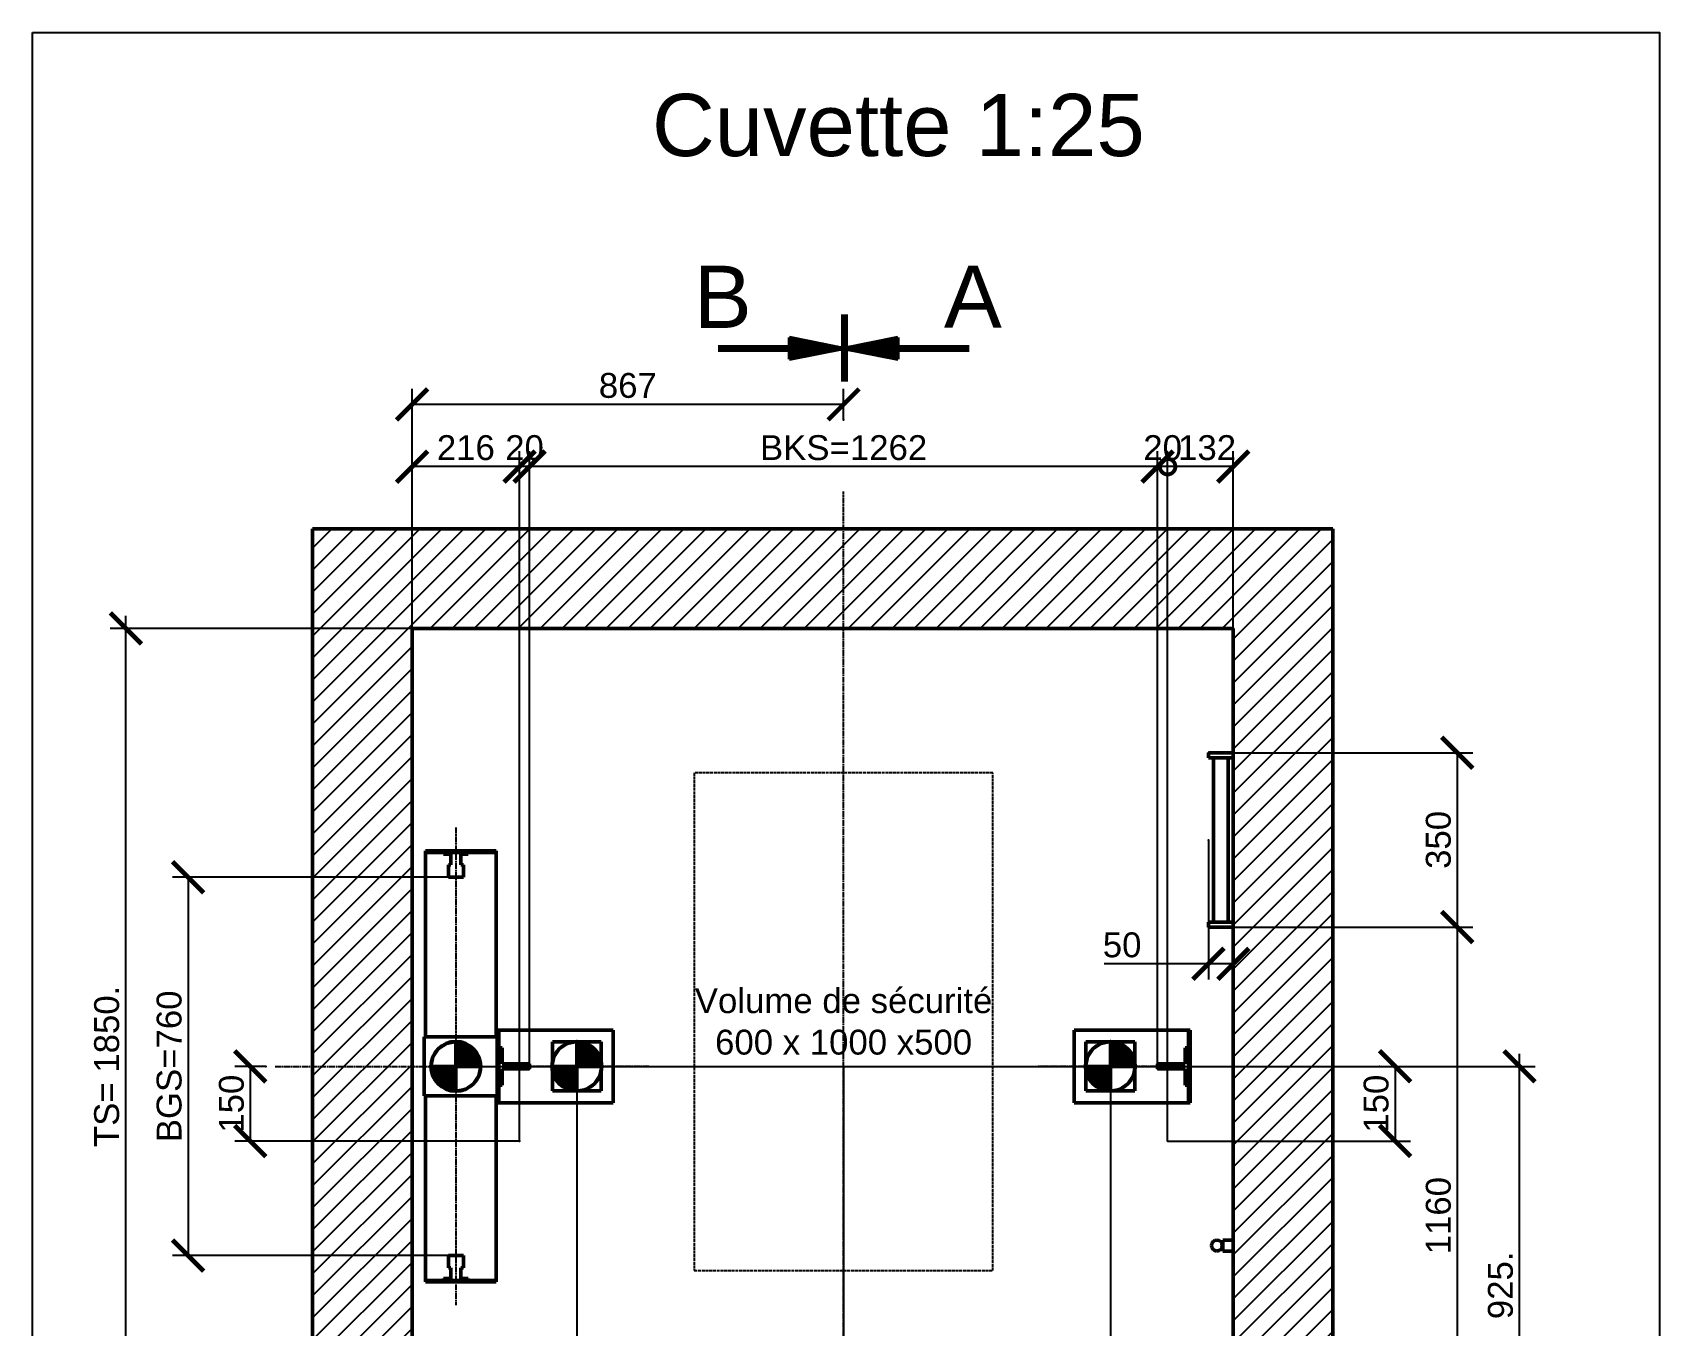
# Model space of a CAD drawing. Header units: millimetres. Extents: x -113 to 79205, y -11371 to 28902.
# Drawn here: x 38577 to 41846, y 1336 to 3934 of the extents above; entities that cross this region are included whole.
import ezdxf

# ---------------------------------------------------------------- set-up
doc = ezdxf.new("R2010")
doc.units = ezdxf.units.MM
doc.linetypes.add('AM_ISO02W050', pattern=[7.5, 6, -1.5])
doc.linetypes.add('AM_ISO08W050', pattern=[18, 12, -1.5, 3, -1.5])
for name, color, linetype, lineweight in [('AM_5', 3, 'Continuous', 25), ('LDBuffer-AM_0', 7, 'Continuous', 50), ('LDBuffer-AM_6', 2, 'Continuous', 35), ('LDBuffer-AM_7', 4, 'AM_ISO08W050', 25), ('LDCar-AM_0', 7, 'Continuous', 50), ('LDCar-AM_6', 2, 'Continuous', 35), ('LDCar-AM_7', 4, 'AM_ISO08W050', 25), ('LDElectricalComponents-AM_0', 7, 'Continuous', 50), ('LDElectricalComponents-AM_6', 2, 'Continuous', 35), ('LDGuides-AM_0', 7, 'Continuous', 50), ('LDGuides-AM_6', 2, 'Continuous', 35), ('LDRefugeSpace-AM_3', 6, 'AM_ISO02W050', 25), ('LDRefugeSpace-AM_6', 2, 'Continuous', 35), ('LDShaft-AM_0', 7, 'Continuous', 50), ('LDShaft-AM_5', 3, 'Continuous', 25), ('LDShaft-AM_6', 2, 'Continuous', 35), ('LDShaft-AM_7', 4, 'AM_ISO08W050', 25), ('LDShaft-AM_8', 1, 'Continuous', 25)]:
    doc.layers.add(name, color=color, linetype=linetype, lineweight=lineweight)
doc.layers.add('AM_VIEWS', color=1, linetype='Continuous', lineweight=25, plot=False)
doc.styles.add('LD', font='ARIALUNI.TTF')
doc.styles.get("Standard").update_dxf_attribs({"font": 'ARIALUNI.TTF'})
doc.dimstyles.new('LIFT', dxfattribs={"dimtxt": 2.5, "dimasz": 2.5, "dimexe": 1.25, "dimexo": 0, "dimgap": 0.5, "dimtad": 1, "dimdec": 0, "dimzin": 1, "dimdsep": 46, "dimtxsty": 'LD', "dimblk": 'ARCHTICK', "dimcen": 0, "dimdle": 1, "dimclrd": 3, "dimclre": 3, "dimclrt": 4, "dimadec": 0, "dimazin": 0, "dimtp": 0.1, "dimtm": 0.1, "dimtfac": 0.71, "dimtdec": 0, "dimtix": 1, "dimtmove": 0, "dimatfit": 3, "dimfxl": 1, "dimtolj": 1, "dimarcsym": 0})

# ---------------------------------------------------------------- blocks, each defined once
blk = doc.blocks.new('LD_20150423125455_0000008C')
at = {"layer": 'LDShaft-AM_8'}
for p, q in [((-200, 1567.8), (192.2, 1960)), ((-200, 1612), (148, 1960)), ((-200, 1656.2), (103.8, 1960)), ((-200, 1700.3), (59.7, 1960)), ((-200, 1744.5), (15.5, 1960)), ((-200, 1788.7), (-28.7, 1960)), ((-200, 1832.9), (-72.9, 1960)), ((-200, 1877.1), (-117.1, 1960)), ((-200, 1921.3), (-161.3, 1960)), ((36.4, 1760), (236.4, 1960)), ((80.6, 1760), (280.6, 1960)), ((124.8, 1760), (324.8, 1960)), ((169, 1760), (369, 1960)), ((213.2, 1760), (413.2, 1960)), ((257.4, 1760), (457.4, 1960)), ((301.6, 1760), (501.6, 1960)), ((345.8, 1760), (545.8, 1960)), ((390, 1760), (590, 1960)), ((434.2, 1760), (634.2, 1960)), ((478.4, 1760), (678.4, 1960)), ((522.6, 1760), (722.6, 1960)), ((566.8, 1760), (766.8, 1960)), ((611, 1760), (811, 1960)), ((655.1, 1760), (855.1, 1960)), ((699.3, 1760), (899.3, 1960)), ((743.5, 1760), (943.5, 1960)), ((787.7, 1760), (987.7, 1960)), ((831.9, 1760), (1031.9, 1960)), ((876.1, 1760), (1076.1, 1960)), ((920.3, 1760), (1120.3, 1960)), ((964.5, 1760), (1164.5, 1960)), ((1008.7, 1760), (1208.7, 1960)), ((1052.9, 1760), (1252.9, 1960)), ((1097.1, 1760), (1297.1, 1960)), ((1141.3, 1760), (1341.3, 1960)), ((1185.5, 1760), (1385.5, 1960)), ((1229.7, 1760), (1429.7, 1960)), ((1273.9, 1760), (1473.9, 1960)), ((1318.1, 1760), (1518.1, 1960)), ((1362.3, 1760), (1562.3, 1960)), ((1406.4, 1760), (1606.4, 1960)), ((1450.6, 1760), (1650.6, 1960)), ((1494.8, 1760), (1694.8, 1960)), ((1539, 1760), (1739, 1960)), ((1583.2, 1760), (1783.2, 1960)), ((1627.4, 1760), (1827.4, 1960)), ((1650, 1738.4), (1850, 1938.4)), ((1650, 1694.2), (1850, 1894.2)), ((1650, 1650), (1850, 1850)), ((1650, 1650), (1850, 1850)), ((1650, 1605.8), (1850, 1805.8)), ((-200, 1567.8), (0, 1767.8)), ((1650, 1561.6), (1850, 1761.6)), ((-200, 1523.6), (0, 1723.6)), ((1650, 1517.4), (1850, 1717.4)), ((-200, 1479.4), (0, 1679.4)), ((1650, 1473.2), (1850, 1673.2)), ((-200, 1435.2), (0, 1635.2)), ((1650, 1429), (1850, 1629)), ((-200, 1391), (0, 1591)), ((1650, 1384.8), (1850, 1584.8)), ((-200, 1346.8), (0, 1546.8)), ((1650, 1340.6), (1850, 1540.6)), ((-200, 1302.6), (0, 1502.6)), ((1650, 1296.4), (1850, 1496.4)), ((-200, 1258.4), (0, 1458.4)), ((1650, 1252.3), (1850, 1452.3)), ((-200, 1214.2), (0, 1414.2)), ((1650, 1208.1), (1850, 1408.1)), ((-200, 1170), (0, 1370)), ((1650, 1163.9), (1850, 1363.9)), ((-200, 1125.8), (0, 1325.8)), ((1650, 1119.7), (1850, 1319.7)), ((-200, 1081.6), (0, 1281.6)), ((1650, 1075.5), (1850, 1275.5)), ((-200, 1037.4), (0, 1237.4)), ((1650, 1031.3), (1850, 1231.3)), ((-200, 993.2), (0, 1193.2)), ((1650, 987.1), (1850, 1187.1)), ((-200, 949), (0, 1149)), ((1650, 942.9), (1850, 1142.9)), ((-200, 904.9), (0, 1104.9)), ((1650, 898.7), (1850, 1098.7)), ((-200, 860.7), (0, 1060.7)), ((1650, 854.5), (1850, 1054.5)), ((-200, 816.5), (0, 1016.5)), ((1650, 810.3), (1850, 1010.3)), ((-200, 772.3), (0, 972.3)), ((1650, 766.1), (1850, 966.1)), ((-200, 728.1), (0, 928.1)), ((1650, 721.9), (1850, 921.9)), ((-200, 683.9), (0, 883.9)), ((1650, 677.7), (1850, 877.7)), ((-200, 639.7), (0, 839.7)), ((1650, 633.5), (1850, 833.5)), ((-200, 595.5), (0, 795.5)), ((1650, 589.3), (1850, 789.3)), ((-200, 551.3), (0, 751.3)), ((1650, 545.1), (1850, 745.1)), ((-200, 507.1), (0, 707.1)), ((1650, 501), (1850, 701)), ((-200, 462.9), (0, 662.9)), ((1650, 456.8), (1850, 656.8)), ((-200, 418.7), (0, 618.7)), ((1650, 412.6), (1850, 612.6)), ((-200, 374.5), (0, 574.5)), ((1650, 368.4), (1850, 568.4)), ((-200, 330.3), (0, 530.3)), ((1650, 324.2), (1850, 524.2)), ((-200, 286.1), (0, 486.1)), ((1650, 280), (1850, 480)), ((-200, 241.9), (0, 441.9)), ((1650, 235.8), (1850, 435.8)), ((-200, 197.7), (0, 397.7)), ((1650, 191.6), (1850, 391.6)), ((-200, 153.6), (0, 353.6)), ((1650, 147.4), (1850, 347.4)), ((-200, 109.4), (0, 309.4)), ((1650, 103.2), (1850, 303.2)), ((-200, 65.2), (0, 265.2)), ((1650, 59), (1850, 259)), ((-200, 21), (0, 221)), ((1650, 14.8), (1850, 214.8)), ((-200, -23.2), (0, 176.8)), ((1479.4, -200), (1850, 170.6)), ((-200, -67.4), (0, 132.6)), ((1523.6, -200), (1850, 126.4)), ((-200, -111.6), (0, 88.4)), ((1567.8, -200), (1850, 82.2)), ((-200, -155.8), (0, 44.2)), ((1612, -200), (1850, 38)), ((-200, -200), (0, 0)), ((-155.8, -200), (44.2, 0)), ((21, -200), (221, 0)), ((65.2, -200), (265.2, 0)), ((109.4, -200), (309.4, 0)), ((241.9, -200), (441.9, 0)), ((330.3, -200), (530.3, 0)), ((374.5, -200), (574.5, 0)), ((462.9, -200), (662.9, 0)), ((595.5, -200), (795.5, 0)), ((683.9, -200), (883.9, 0)), ((728.1, -200), (928.1, 0)), ((772.3, -200), (972.3, 0)), ((816.5, -200), (1016.5, 0)), ((860.7, -200), (1060.7, 0)), ((904.9, -200), (1104.9, 0)), ((993.2, -200), (1193.2, 0)), ((1037.4, -200), (1237.4, 0)), ((1125.8, -200), (1325.8, 0)), ((1346.8, -200), (1546.8, 0)), ((1391, -200), (1591, 0)), ((-200, -200), (0, 0)), ((-111.6, -200), (88.4, 0)), ((-67.4, -200), (132.6, 0)), ((-23.2, -200), (176.8, 0)), ((153.6, -200), (353.6, 0)), ((197.7, -200), (397.7, 0)), ((286.1, -200), (486.1, 0)), ((418.7, -200), (618.7, 0)), ((507.1, -200), (707.1, 0)), ((551.3, -200), (751.3, 0)), ((639.7, -200), (839.7, 0)), ((949, -200), (1149, 0)), ((1081.6, -200), (1281.6, 0)), ((1170, -200), (1370, 0)), ((1214.2, -200), (1414.2, 0)), ((1258.4, -200), (1458.4, 0)), ((1302.6, -200), (1502.6, 0)), ((1435.2, -200), (1635.2, 0)), ((1656.2, -200), (1850, -6.2)), ((1700.3, -200), (1850, -50.3)), ((1744.5, -200), (1850, -94.5)), ((1788.7, -200), (1850, -138.7)), ((1832.9, -200), (1850, -182.9))]:
    blk.add_line(p, q, dxfattribs=at)
blk = doc.blocks.new('DWGSECTION_AABB')
for p, q in [((-0.07, -2.65), (-0.07, 2.74)), ((-0.02, -2.65), (-0.02, 2.74)), ((0.03, -2.65), (0.03, 2.74)), ((0.07, -2.65), (0.07, 2.74)), ((0.12, -2.65), (0.12, 2.74)), ((0.16, -2.65), (0.16, 2.74)), ((0.21, -2.65), (0.21, 2.74)), ((-10.08, 0.14), (-0.7, 0.14)), ((-10.08, 0.09), (-0.47, 0.09)), ((-10.08, 0.05), (-0.23, 0.05)), ((-10.08, 0), (0, 0)), ((-4.36, 0.87), (0, 0)), ((-4.36, 0.87), (-4.36, 0)), ((-4.36, 0.84), (-4.21, 0.84)), ((-4.36, 0.79), (-3.98, 0.79)), ((-4.36, 0.74), (-3.74, 0.74)), ((-4.36, 0.7), (-3.51, 0.7)), ((-4.36, 0.65), (-3.27, 0.65)), ((-4.36, 0.6), (-3.04, 0.6)), ((-4.36, 0.56), (-2.81, 0.56)), ((-4.36, 0.51), (-2.57, 0.51)), ((-4.36, 0.46), (-2.34, 0.46)), ((-4.36, 0.42), (-2.1, 0.42)), ((-4.36, 0.37), (-1.87, 0.37)), ((-4.36, 0.33), (-1.64, 0.33)), ((-4.36, 0.28), (-1.4, 0.28)), ((-4.36, 0.23), (-1.17, 0.23)), ((-4.36, 0.19), (-0.94, 0.19)), ((-4.36, 0), (-4.36, -0.87)), ((-4.36, -0.87), (0, 0)), ((4.36, 0.87), (0, 0)), ((4.36, -0.87), (0, 0)), ((10.08, 0), (0, 0)), ((10.08, 0.05), (0.23, 0.05)), ((10.08, 0.09), (0.47, 0.09)), ((10.08, 0.14), (0.7, 0.14)), ((4.36, 0.19), (0.94, 0.19)), ((4.36, 0.23), (1.17, 0.23)), ((4.36, 0.28), (1.4, 0.28)), ((4.36, 0.33), (1.64, 0.33)), ((4.36, 0.37), (1.87, 0.37)), ((4.36, 0.42), (2.1, 0.42)), ((4.36, 0.46), (2.34, 0.46)), ((4.36, 0.51), (2.57, 0.51)), ((4.36, 0.56), (2.81, 0.56)), ((4.36, 0.6), (3.04, 0.6)), ((4.36, 0.65), (3.27, 0.65)), ((4.36, 0.7), (3.51, 0.7)), ((4.36, 0.74), (3.74, 0.74)), ((4.36, 0.87), (4.36, 0)), ((4.36, 0), (4.36, -0.87)), ((-10.08, -0.05), (-0.23, -0.05)), ((-10.08, -0.09), (-0.47, -0.09)), ((-10.08, -0.14), (-0.7, -0.14)), ((-4.36, -0.19), (-0.94, -0.19)), ((-4.36, -0.23), (-1.17, -0.23)), ((-4.36, -0.28), (-1.4, -0.28)), ((-4.36, -0.33), (-1.64, -0.33)), ((-4.36, -0.37), (-1.87, -0.37)), ((-4.36, -0.42), (-2.1, -0.42)), ((-4.36, -0.46), (-2.34, -0.46)), ((-4.36, -0.51), (-2.57, -0.51)), ((-4.36, -0.56), (-2.81, -0.56)), ((-4.36, -0.6), (-3.04, -0.6)), ((-4.36, -0.65), (-3.27, -0.65)), ((-4.36, -0.7), (-3.51, -0.7)), ((-4.36, -0.74), (-3.74, -0.74)), ((-4.36, -0.79), (-3.98, -0.79)), ((-4.36, -0.84), (-4.21, -0.84)), ((10.08, -0.05), (0.23, -0.05)), ((10.08, -0.09), (0.47, -0.09)), ((10.08, -0.14), (0.7, -0.14)), ((4.36, -0.19), (0.94, -0.19)), ((4.36, -0.23), (1.17, -0.23)), ((4.36, -0.28), (1.4, -0.28)), ((4.36, -0.33), (1.64, -0.33)), ((4.36, -0.37), (1.87, -0.37)), ((4.36, -0.42), (2.1, -0.42)), ((4.36, -0.46), (2.34, -0.46)), ((4.36, -0.51), (2.57, -0.51)), ((4.36, -0.56), (2.81, -0.56)), ((4.36, -0.6), (3.04, -0.6)), ((4.36, -0.65), (3.27, -0.65)), ((4.36, -0.7), (3.51, -0.7)), ((4.36, -0.74), (3.74, -0.74)), ((4.36, -0.79), (3.98, -0.79)), ((4.36, -0.84), (4.21, -0.84))]:
    blk.add_line(p, q)
for s, p in [('B', (-12.04, 1.65)), ('A', (8.06, 1.66))]:
    blk.add_text(s, height=5).set_placement(p)
blk = doc.blocks.new('LD_20150423125455_0000008D')
at = {"layer": 'LDShaft-AM_0'}
for p, q in [((0, 1960), (-200, 1960)), ((-200, 1960), (-200, -200)), ((1650, 1960), (0, 1960)), ((1757.5, 1960), (1650, 1960)), ((1782.5, 1960), (1757.5, 1960)), ((1850, 1960), (1782.5, 1960)), ((1850, 1800), (1850, 1960)), ((1850, -200), (1850, 1800)), ((0, 1760), (0, 0)), ((0, 1760), (1650, 1760)), ((0, 0), (0, 1760)), ((1650, 1510), (1650, 1760)), ((1650, 1760), (1650, 0)), ((1650, 1170), (1650, 1500)), ((1650, 531), (1650, 1160)), ((1650, 186.5), (1650, 509)), ((1650, 0), (1650, 113.5)), ((0, 0), (1650, 0)), ((1650, 0), (0, 0)), ((-200, -200), (0, -200)), ((0, -200), (1650, -200)), ((1650, -200), (1757.5, -200)), ((1757.5, -200), (1850, -200))]:
    blk.add_line(p, q, dxfattribs=at)
blk = doc.blocks.new('LD_20150423125455_0000008E')
at = {"layer": 'LDBuffer-AM_0'}
for p, q in [((0, 175), (0, 165)), ((50, 175), (0, 175)), ((0, 165), (50, 165)), ((40, 165), (10, 165)), ((10, 165), (10, -165)), ((40, -165), (40, 165)), ((50, 165), (50, 175)), ((0, -165), (0, -175)), ((50, -165), (0, -165)), ((0, -175), (50, -175)), ((10, -165), (40, -165)), ((50, -175), (50, -165))]:
    blk.add_line(p, q, dxfattribs=at)
blk = doc.blocks.new('_ArchTick')
at = {"color": 0, "linetype": 'ByBlock', "const_width": 0.15}
blk.add_lwpolyline([(-0.5, -0.5), (0.5, 0.5)], dxfattribs=at)
blk = doc.blocks.new('*D227')
at = {"layer": 'LDShaft-AM_5', "color": 3, "transparency": 16777216}
for p, q in [((40939.7, 2136.8), (41470.9, 2136.8)), ((41439.7, 2136.8), (41439.7, 976.8)), ((40939.7, 976.8), (41470.9, 976.8))]:
    blk.add_line(p, q, dxfattribs=at)
for p in [(40939.9, 2136.8), (40939.9, 976.8)]:
    blk.add_point(p, dxfattribs=at)
at = {"layer": 'LDShaft-AM_5', "color": 3, "transparency": 16777216, "xscale": 62.5, "yscale": 62.5, "zscale": 62.5}
for p, rotation in [((41439.7, 2136.8), 90), ((41439.7, 976.8), 270)]:
    blk.add_blockref('_ArchTick', p, dxfattribs=dict(at, rotation=rotation))
at = {"layer": 'LDShaft-AM_5', "color": 4, "transparency": 16777216, "insert": (41427.2, 1556.8), "char_height": 50, "attachment_point": 8, "rotation": 90, "style": 'LD'}
blk.add_mtext('1160', dxfattribs=at)
blk = doc.blocks.new('*D228')
at = {"layer": 'LDShaft-AM_5', "color": 3, "transparency": 16777216}
for p, q in [((40939.7, 2486.8), (41470.9, 2486.8)), ((41439.7, 2486.8), (41439.7, 2136.8)), ((40939.7, 2136.8), (41470.9, 2136.8))]:
    blk.add_line(p, q, dxfattribs=at)
for p in [(40939.9, 2486.8), (40939.9, 2136.8)]:
    blk.add_point(p, dxfattribs=at)
at = {"layer": 'LDShaft-AM_5', "color": 3, "transparency": 16777216, "xscale": 62.5, "yscale": 62.5, "zscale": 62.5}
for p, rotation in [((41439.7, 2486.8), 90), ((41439.7, 2136.8), 270)]:
    blk.add_blockref('_ArchTick', p, dxfattribs=dict(at, rotation=rotation))
at = {"layer": 'LDShaft-AM_5', "color": 4, "transparency": 16777216, "insert": (41427.2, 2311.8), "char_height": 50, "attachment_point": 8, "rotation": 90, "style": 'LD'}
blk.add_mtext('350', dxfattribs=at)
blk = doc.blocks.new('*D229')
at = {"layer": 'LDShaft-AM_5', "color": 3, "transparency": 16777216}
for p, q in [((40939.7, 2311.8), (40939.7, 2031.6)), ((40989.7, 2311.8), (40989.7, 2031.6)), ((40939.7, 2062.8), (40730.5, 2062.8)), ((40989.7, 2062.8), (40939.7, 2062.8))]:
    blk.add_line(p, q, dxfattribs=at)
for p in [(40939.7, 2311.5), (40989.7, 2311.5)]:
    blk.add_point(p, dxfattribs=at)
at = {"layer": 'LDShaft-AM_5', "color": 3, "transparency": 16777216, "xscale": 62.5, "yscale": 62.5, "zscale": 62.5}
blk.add_blockref('_ArchTick', (40939.7, 2062.8), dxfattribs=at)
at = {"layer": 'LDShaft-AM_5', "color": 3, "transparency": 16777216, "xscale": 62.5, "yscale": 62.5, "zscale": 62.5, "rotation": 180}
blk.add_blockref('_ArchTick', (40989.7, 2062.8), dxfattribs=at)
at = {"layer": 'LDShaft-AM_5', "color": 4, "transparency": 16777216, "insert": (40766.3, 2075.3), "char_height": 50, "attachment_point": 8, "style": 'LD'}
blk.add_mtext('50', dxfattribs=at)
blk = doc.blocks.new('LD_20150423125455_0000008F')
at = {"layer": 'LDShaft-AM_7'}
for p, q in [((0, -1155), (0, 1155)), ((-1142, 0), (1058, 0))]:
    blk.add_line(p, q, dxfattribs=at)
blk = doc.blocks.new('*D231')
at = {"layer": 'Defpoints', "color": 0, "transparency": 16777216}
for p in [(40206.7, 1856.8), (41564.7, 1856.8), (40206.7, 976.8)]:
    blk.add_point(p, dxfattribs=at)
at = {"layer": 'LDShaft-AM_5', "color": 3, "lineweight": -2, "transparency": 16777216}
for p, q in [((41564.7, 951.8), (41564.7, 1881.8)), ((40206.7, 1856.8), (41595.9, 1856.8)), ((40206.7, 976.8), (41595.9, 976.8))]:
    blk.add_line(p, q, dxfattribs=at)
at = {"layer": 'LDShaft-AM_5', "color": 3, "lineweight": -2, "transparency": 16777216, "xscale": 62.5, "yscale": 62.5, "zscale": 62.5}
for p, rotation in [((41564.7, 1856.8), 90), ((41564.7, 976.8), 270)]:
    blk.add_blockref('_ArchTick', p, dxfattribs=dict(at, rotation=rotation))
at = {"layer": 'LDShaft-AM_5', "color": 4, "transparency": 16777216, "insert": (41526.6, 1416.8), "char_height": 50, "attachment_point": 5, "rotation": 90, "style": 'LD'}
blk.add_mtext('\\A1;925.', dxfattribs=at)
blk = doc.blocks.new('LD_20150423125455_00000090')
at = {"layer": 'LDElectricalComponents-AM_0'}
for p, q in [((-43.2, 4.2), (-44, 0)), ((-44, 0), (-43.2, -4.2)), ((-40.8, 7.8), (-43.2, 4.2)), ((-37.2, 10.2), (-40.8, 7.8)), ((-33, 11), (-37.2, 10.2)), ((-28.8, 10.2), (-33, 11)), ((-25.2, 7.8), (-28.8, 10.2)), ((-22.8, 4.2), (-25.2, 7.8)), ((-22, 0), (-22.8, 4.2)), ((-22.8, -4.2), (-22, 0)), ((0, 11), (-21, 11)), ((-21, 11), (-21, -11)), ((0, -11), (0, 11)), ((-43.2, -4.2), (-40.8, -7.8)), ((-40.8, -7.8), (-37.2, -10.2)), ((-37.2, -10.2), (-33, -11)), ((-33, -11), (-28.8, -10.2)), ((-28.8, -10.2), (-25.2, -7.8)), ((-25.2, -7.8), (-22.8, -4.2)), ((-21, -11), (0, -11))]:
    blk.add_line(p, q, dxfattribs=at)
blk = doc.blocks.new('LD_20150423125455_00000091')
at = {"layer": 'LDGuides-AM_0'}
for p, q in [((-24, 37.5), (-31, 37.5)), ((-31, 37.5), (-31, -37.5)), ((-24, 5), (-24, 37.5)), ((31, 5), (-24, 5)), ((31, -5), (31, 5)), ((-24, -5), (31, -5)), ((-24, -37.5), (-24, -5)), ((-31, -37.5), (-24, -37.5))]:
    blk.add_line(p, q, dxfattribs=at)
blk = doc.blocks.new('LD_20150423125455_00000092')
at = {"layer": 'LDGuides-AM_0'}
for p, q in [((31, 37.5), (24, 37.5)), ((24, 37.5), (24, 5)), ((31, -37.5), (31, 37.5)), ((24, 5), (-31, 5)), ((-31, 5), (-31, -5)), ((-31, -5), (24, -5)), ((24, -5), (24, -37.5)), ((24, -37.5), (31, -37.5))]:
    blk.add_line(p, q, dxfattribs=at)
blk = doc.blocks.new('LD_20150423125455_00000093')
at = {"layer": 'LDBuffer-AM_0'}
for p, q in [((-5, 49), (-49, 49)), ((-49, 49), (-49, 5)), ((-35.4, 35.4), (-46.2, 19.1)), ((-19.1, 46.2), (-35.4, 35.4)), ((0, 50), (-19.1, 46.2)), ((19.1, 46.2), (0, 50)), ((49, 49), (5, 49)), ((35.4, 35.4), (19.1, 46.2)), ((46.2, 19.1), (35.4, 35.4)), ((49, 5), (49, 49)), ((-46.2, 19.1), (-50, 0)), ((-50, 0), (-46.2, -19.1)), ((50, 0), (46.2, 19.1)), ((46.2, -19.1), (50, 0)), ((-49, -5), (-49, -49)), ((-46.2, -19.1), (-35.4, -35.4)), ((35.4, -35.4), (46.2, -19.1)), ((49, -49), (49, -5)), ((-49, -49), (-5, -49)), ((-35.4, -35.4), (-19.1, -46.2)), ((-19.1, -46.2), (0, -50)), ((0, -50), (19.1, -46.2)), ((5, -49), (49, -49)), ((19.1, -46.2), (35.4, -35.4))]:
    blk.add_line(p, q, dxfattribs=at)
at = {"layer": 'LDBuffer-AM_7'}
blk.add_line((145, 0), (-145, 0), dxfattribs=at)
blk = doc.blocks.new('LD_FORCE_TOP')
for p, q in [((0, 50), (0, -50)), ((0, 44.2), (5.5, 49.7)), ((0, 35.4), (12.9, 48.3)), ((0, 26.5), (19.5, 46)), ((0, 17.7), (25.4, 43.1)), ((0, 8.8), (30.7, 39.5)), ((0, 0), (35.4, 35.4)), ((-50, 0), (50, 0)), ((-49.7, -5.5), (-44.2, 0)), ((-48.3, -12.9), (-35.4, 0)), ((-46, -19.5), (-26.5, 0)), ((-43.1, -25.4), (-17.7, 0)), ((-39.5, -30.7), (-8.8, 0)), ((8.8, 0), (39.5, 30.7)), ((17.7, 0), (43.1, 25.4)), ((26.5, 0), (46, 19.5)), ((35.4, 0), (48.3, 12.9)), ((44.2, 0), (49.7, 5.5)), ((-35.4, -35.4), (0, 0)), ((-30.7, -39.5), (0, -8.8)), ((-25.4, -43.1), (0, -17.7)), ((-19.5, -46), (0, -26.5)), ((-12.9, -48.3), (0, -35.4)), ((-5.5, -49.7), (0, -44.2))]:
    blk.add_line(p, q)
blk.add_circle((0, 0), 50)
blk.add_solid([(0, 0), (0, 0), (0, 0)])
blk = doc.blocks.new('LD_20150423125455_00000094')
at = {"layer": 'LDCar-AM_0'}
blk.add_blockref('LD_FORCE_TOP', (0, 0), dxfattribs=at)
blk = doc.blocks.new('*D238')
at = {"layer": 'LDShaft-AM_5', "color": 3, "transparency": 16777216}
for p, q in [((39670.7, 1856.8), (39670.7, 495.5)), ((40206.7, 1856.8), (40206.7, 495.5)), ((40206.7, 526.8), (39670.7, 526.8))]:
    blk.add_line(p, q, dxfattribs=at)
for p in [(39670.7, 1856.5), (40206.7, 1856.5)]:
    blk.add_point(p, dxfattribs=at)
at = {"layer": 'LDShaft-AM_5', "color": 3, "transparency": 16777216, "xscale": 62.5, "yscale": 62.5, "zscale": 62.5, "rotation": 180}
blk.add_blockref('_ArchTick', (39670.7, 526.8), dxfattribs=at)
at = {"layer": 'LDShaft-AM_5', "color": 3, "transparency": 16777216, "xscale": 62.5, "yscale": 62.5, "zscale": 62.5}
blk.add_blockref('_ArchTick', (40206.7, 526.8), dxfattribs=at)
at = {"layer": 'LDShaft-AM_5', "color": 4, "transparency": 16777216, "insert": (39938.7, 539.3), "char_height": 50, "attachment_point": 8, "style": 'LD'}
blk.add_mtext('536', dxfattribs=at)
blk = doc.blocks.new('LD_20150423125455_00000095')
at = {"layer": 'LDBuffer-AM_0'}
for p, q in [((-5, 49), (-49, 49)), ((-49, 49), (-49, 5)), ((-35.4, 35.4), (-46.2, 19.1)), ((-19.1, 46.2), (-35.4, 35.4)), ((0, 50), (-19.1, 46.2)), ((19.1, 46.2), (0, 50)), ((49, 49), (5, 49)), ((35.4, 35.4), (19.1, 46.2)), ((46.2, 19.1), (35.4, 35.4)), ((49, 5), (49, 49)), ((-46.2, 19.1), (-50, 0)), ((-50, 0), (-46.2, -19.1)), ((50, 0), (46.2, 19.1)), ((46.2, -19.1), (50, 0)), ((-49, -5), (-49, -49)), ((-46.2, -19.1), (-35.4, -35.4)), ((35.4, -35.4), (46.2, -19.1)), ((49, -49), (49, -5)), ((-49, -49), (-5, -49)), ((-35.4, -35.4), (-19.1, -46.2)), ((-19.1, -46.2), (0, -50)), ((0, -50), (19.1, -46.2)), ((5, -49), (49, -49)), ((19.1, -46.2), (35.4, -35.4))]:
    blk.add_line(p, q, dxfattribs=at)
at = {"layer": 'LDBuffer-AM_7'}
blk.add_line((145, 0), (-145, 0), dxfattribs=at)
blk = doc.blocks.new('LD_20150423125455_00000096')
at = {"layer": 'LDCar-AM_0'}
blk.add_blockref('LD_FORCE_TOP', (0, 0), dxfattribs=at)
blk = doc.blocks.new('*D241')
at = {"layer": 'LDShaft-AM_5', "color": 3, "transparency": 16777216}
for p, q in [((40206.7, 1856.8), (40206.7, 495.5)), ((40742.7, 1856.8), (40742.7, 495.5)), ((40742.7, 526.8), (40206.7, 526.8))]:
    blk.add_line(p, q, dxfattribs=at)
for p in [(40206.7, 1856.5), (40742.7, 1856.5)]:
    blk.add_point(p, dxfattribs=at)
at = {"layer": 'LDShaft-AM_5', "color": 3, "transparency": 16777216, "xscale": 62.5, "yscale": 62.5, "zscale": 62.5, "rotation": 180}
blk.add_blockref('_ArchTick', (40206.7, 526.8), dxfattribs=at)
at = {"layer": 'LDShaft-AM_5', "color": 3, "transparency": 16777216, "xscale": 62.5, "yscale": 62.5, "zscale": 62.5}
blk.add_blockref('_ArchTick', (40742.7, 526.8), dxfattribs=at)
at = {"layer": 'LDShaft-AM_5', "color": 4, "transparency": 16777216, "insert": (40474.7, 539.3), "char_height": 50, "attachment_point": 8, "style": 'LD'}
blk.add_mtext('536', dxfattribs=at)
blk = doc.blocks.new('LD_20150423125455_00000097')
at = {"layer": 'LDBuffer-AM_0'}
for p, q in [((-693, 73), (-696, 73)), ((-696, 73), (-696, -73)), ((-693, -73), (-693, 73)), ((-463, 73), (-693, 73)), ((-693, 73), (-693, 37.5)), ((-463, -73), (-463, 73)), ((693, 73), (463, 73)), ((463, 73), (463, -73)), ((696, 73), (693, 73)), ((693, 73), (693, -73)), ((693, 37.5), (693, 73)), ((696, -73), (696, 73)), ((-693, -37.5), (-693, -73)), ((693, -73), (693, -37.5)), ((-696, -73), (-693, -73)), ((-693, -73), (-463, -73)), ((463, -73), (693, -73)), ((693, -73), (696, -73))]:
    blk.add_line(p, q, dxfattribs=at)
blk = doc.blocks.new('*D243')
at = {"layer": 'LDShaft-AM_5', "color": 3, "transparency": 16777216}
for p, q in [((39575.7, 1856.8), (39575.7, 3093)), ((40837.7, 1856.8), (40837.7, 3093)), ((40837.7, 3061.8), (39575.7, 3061.8))]:
    blk.add_line(p, q, dxfattribs=at)
for p in [(39575.7, 1857), (40837.7, 1857)]:
    blk.add_point(p, dxfattribs=at)
at = {"layer": 'LDShaft-AM_5', "color": 3, "transparency": 16777216, "xscale": 62.5, "yscale": 62.5, "zscale": 62.5, "rotation": 180}
blk.add_blockref('_ArchTick', (39575.7, 3061.8), dxfattribs=at)
at = {"layer": 'LDShaft-AM_5', "color": 3, "transparency": 16777216, "xscale": 62.5, "yscale": 62.5, "zscale": 62.5}
blk.add_blockref('_ArchTick', (40837.7, 3061.8), dxfattribs=at)
at = {"layer": 'LDShaft-AM_5', "color": 4, "transparency": 16777216, "insert": (40206.7, 3074.3), "char_height": 50, "attachment_point": 8, "style": 'LD'}
blk.add_mtext('BKS=1262', dxfattribs=at)
blk = doc.blocks.new('LD_20150423125455_00000098')
at = {"layer": 'LDCar-AM_7'}
blk.add_line((-737, 0), (737, 0), dxfattribs=at)
blk = doc.blocks.new('*D245')
at = {"layer": 'LDShaft-AM_5', "color": 3, "transparency": 16777216}
for p, q in [((39427.7, 2236.8), (38858.4, 2236.8)), ((38889.7, 2236.8), (38889.7, 1476.8)), ((39427.7, 1476.8), (38858.4, 1476.8))]:
    blk.add_line(p, q, dxfattribs=at)
for p in [(39427.4, 2236.8), (39427.4, 1476.8)]:
    blk.add_point(p, dxfattribs=at)
at = {"layer": 'LDShaft-AM_5', "color": 3, "transparency": 16777216, "xscale": 62.5, "yscale": 62.5, "zscale": 62.5}
for p, rotation in [((38889.7, 2236.8), 90), ((38889.7, 1476.8), 270)]:
    blk.add_blockref('_ArchTick', p, dxfattribs=dict(at, rotation=rotation))
at = {"layer": 'LDShaft-AM_5', "color": 4, "transparency": 16777216, "insert": (38877.2, 1856.8), "char_height": 50, "attachment_point": 8, "rotation": 90, "style": 'LD'}
blk.add_mtext('BGS=760', dxfattribs=at)
blk = doc.blocks.new('LD_20150423125455_00000099')
at = {"layer": 'LDGuides-AM_0'}
for p, q in [((0, 25), (-25, 25)), ((-25, 25), (-25, 21.5)), ((-25, 21.5), (-10, 21.5)), ((-10, 0), (-15, 0)), ((-15, 0), (-15, -25)), ((-10, 21.5), (-10, 0)), ((25, 25), (0, 25)), ((10, 21.5), (25, 21.5)), ((10, 0), (10, 21.5)), ((15, 0), (10, 0)), ((15, -25), (15, 0)), ((25, 21.5), (25, 25)), ((-15, -25), (15, -25))]:
    blk.add_line(p, q, dxfattribs=at)
blk = doc.blocks.new('LD_20150423125455_0000009A')
at = {"layer": 'LDGuides-AM_0'}
for p, q in [((15, 25), (-15, 25)), ((-15, 25), (-15, 0)), ((-15, 0), (-10, 0)), ((-10, 0), (-10, -21.5)), ((10, 0), (15, 0)), ((10, -21.5), (10, 0)), ((15, 0), (15, 25)), ((-10, -21.5), (-25, -21.5)), ((-25, -21.5), (-25, -25)), ((-25, -25), (0, -25)), ((0, -25), (25, -25)), ((25, -21.5), (10, -21.5)), ((25, -25), (25, -21.5))]:
    blk.add_line(p, q, dxfattribs=at)
blk = doc.blocks.new('LD_20150423125455_0000009B')
at = {"layer": 'LDBuffer-AM_0'}
for p, q in [((-61, 433), (-61, 430)), ((81, 433), (-61, 433)), ((-61, 430), (-61, 59)), ((-25, 430), (-61, 430)), ((-61, 430), (81, 430)), ((81, 430), (25, 430)), ((81, 430), (81, 433)), ((81, 59), (81, 430)), ((83, 59), (-64, 59)), ((-64, 59), (-64, -59)), ((83, -59), (83, 59)), ((-64, -59), (83, -59)), ((-61, -59), (-61, -430)), ((81, -430), (81, -59)), ((-61, -430), (-61, -433)), ((81, -430), (-61, -430)), ((-61, -430), (-25, -430)), ((-61, -433), (81, -433)), ((25, -430), (81, -430)), ((81, -433), (81, -430))]:
    blk.add_line(p, q, dxfattribs=at)
blk = doc.blocks.new('LD_20150423125455_0000009C')
at = {"layer": 'LDBuffer-AM_0'}
for p, q in [((-35.4, 35.4), (-46.2, 19.1)), ((-19.1, 46.2), (-35.4, 35.4)), ((0, 50), (-19.1, 46.2)), ((19.1, 46.2), (0, 50)), ((35.4, 35.4), (19.1, 46.2)), ((46.2, 19.1), (35.4, 35.4)), ((-46.2, 19.1), (-50, 0)), ((50, 0), (46.2, 19.1)), ((46.2, -19.1), (50, 0)), ((-50, 0), (-46.2, -19.1)), ((-46.2, -19.1), (-35.4, -35.4)), ((35.4, -35.4), (46.2, -19.1)), ((-35.4, -35.4), (-19.1, -46.2)), ((-19.1, -46.2), (0, -50)), ((0, -50), (19.1, -46.2)), ((19.1, -46.2), (35.4, -35.4))]:
    blk.add_line(p, q, dxfattribs=at)
blk = doc.blocks.new('LD_20150423125455_0000009D')
at = {"layer": 'LDCar-AM_0'}
blk.add_blockref('LD_FORCE_TOP', (0, 0), dxfattribs=at)
blk = doc.blocks.new('*D251')
at = {"layer": 'LDShaft-AM_5', "color": 3, "transparency": 16777216}
for p, q in [((39339.7, 1856.8), (39339.7, 620.5)), ((39427.7, 683), (39427.7, 620.5)), ((39427.7, 651.8), (39339.7, 651.8))]:
    blk.add_line(p, q, dxfattribs=at)
for p in [(39339.7, 1856.5), (39427.7, 682.8)]:
    blk.add_point(p, dxfattribs=at)
at = {"layer": 'LDShaft-AM_5', "color": 3, "transparency": 16777216, "xscale": 62.5, "yscale": 62.5, "zscale": 62.5}
blk.add_blockref('_ArchTick', (39339.7, 651.8), dxfattribs=at)
at = {"layer": 'LDShaft-AM_5', "color": 3, "transparency": 16777216, "xscale": 62.5, "yscale": 62.5, "zscale": 62.5, "rotation": 180}
blk.add_blockref('_ArchTick', (39427.7, 651.8), dxfattribs=at)
at = {"layer": 'LDShaft-AM_5', "color": 4, "transparency": 16777216, "insert": (39383.7, 664.3), "char_height": 50, "attachment_point": 8, "style": 'LD'}
blk.add_mtext('88', dxfattribs=at)
blk = doc.blocks.new('LD_20150423125455_0000009E')
at = {"layer": 'LDCar-AM_7'}
blk.add_line((0, 480), (0, -480), dxfattribs=at)
blk = doc.blocks.new('*D253')
at = {"layer": 'LDShaft-AM_5', "color": 3, "transparency": 16777216}
for p, q in [((39339.7, 1856.8), (39339.7, 3218)), ((40206.7, 3155.5), (40206.7, 3218)), ((40206.7, 3186.8), (39339.7, 3186.8))]:
    blk.add_line(p, q, dxfattribs=at)
for p in [(40206.7, 3155.8), (39339.7, 1857)]:
    blk.add_point(p, dxfattribs=at)
at = {"layer": 'LDShaft-AM_5', "color": 3, "transparency": 16777216, "xscale": 62.5, "yscale": 62.5, "zscale": 62.5, "rotation": 180}
blk.add_blockref('_ArchTick', (39339.7, 3186.8), dxfattribs=at)
at = {"layer": 'LDShaft-AM_5', "color": 3, "transparency": 16777216, "xscale": 62.5, "yscale": 62.5, "zscale": 62.5}
blk.add_blockref('_ArchTick', (40206.7, 3186.8), dxfattribs=at)
at = {"layer": 'LDShaft-AM_5', "color": 4, "transparency": 16777216, "insert": (39773.2, 3199.3), "char_height": 50, "attachment_point": 8, "style": 'LD'}
blk.add_mtext('867', dxfattribs=at)
blk = doc.blocks.new('*D254')
at = {"layer": 'AM_5', "color": 3, "transparency": 16777216}
for p, q in [((39045.9, 1856.8), (38983.4, 1856.8)), ((39014.7, 1856.8), (39014.7, 1706.8)), ((39555.7, 1706.8), (38983.4, 1706.8))]:
    blk.add_line(p, q, dxfattribs=at)
for p in [(39045.7, 1856.8), (39555.4, 1706.8)]:
    blk.add_point(p, dxfattribs=at)
at = {"layer": 'AM_5', "color": 3, "transparency": 16777216, "xscale": 62.5, "yscale": 62.5, "zscale": 62.5}
for p, rotation in [((39014.7, 1856.8), 270), ((39014.7, 1706.8), 90)]:
    blk.add_blockref('_ArchTick', p, dxfattribs=dict(at, rotation=rotation))
at = {"layer": 'AM_5', "color": 4, "transparency": 16777216, "insert": (39002.2, 1781.8), "char_height": 50, "attachment_point": 8, "rotation": 90, "style": 'LD'}
blk.add_mtext('150', dxfattribs=at)
blk = doc.blocks.new('*D255')
at = {"layer": 'AM_5', "color": 3, "transparency": 16777216}
for p, q in [((41283.4, 1856.8), (41345.9, 1856.8)), ((41314.7, 1856.8), (41314.7, 1706.8)), ((40857.7, 1706.8), (41345.9, 1706.8))]:
    blk.add_line(p, q, dxfattribs=at)
for p in [(41283.7, 1856.8), (40857.9, 1706.8)]:
    blk.add_point(p, dxfattribs=at)
at = {"layer": 'AM_5', "color": 3, "transparency": 16777216, "xscale": 62.5, "yscale": 62.5, "zscale": 62.5}
for p, rotation in [((41314.7, 1856.8), 270), ((41314.7, 1706.8), 90)]:
    blk.add_blockref('_ArchTick', p, dxfattribs=dict(at, rotation=rotation))
at = {"layer": 'AM_5', "color": 4, "transparency": 16777216, "insert": (41302.2, 1781.8), "char_height": 50, "attachment_point": 8, "rotation": 90, "style": 'LD'}
blk.add_mtext('150', dxfattribs=at)
blk = doc.blocks.new('*D256')
at = {"layer": 'AM_5', "color": 3, "transparency": 16777216}
for p, q in [((39555.7, 1706.8), (39555.7, 3093)), ((39575.7, 1851.8), (39575.7, 3093)), ((39575.7, 3061.8), (39555.7, 3061.8))]:
    blk.add_line(p, q, dxfattribs=at)
for p in [(39575.7, 1852), (39555.7, 1707)]:
    blk.add_point(p, dxfattribs=at)
at = {"layer": 'AM_5', "color": 4, "transparency": 16777216, "insert": (39565.7, 3074.3), "char_height": 50, "attachment_point": 8, "style": 'LD'}
blk.add_mtext('20', dxfattribs=at)
blk = doc.blocks.new('_NONE')
blk = doc.blocks.new('_DotSmall')
at = {"color": 0, "linetype": 'ByBlock', "const_width": 0.5}
blk.add_lwpolyline([(-0.0625, 0, 1), (0.0625, 0, 1)], format="xyb", close=True, dxfattribs=at)
blk = doc.blocks.new('*D257')
at = {"layer": 'AM_5', "color": 3, "transparency": 16777216}
for p, q in [((40837.7, 1851.8), (40837.7, 3093)), ((40857.7, 1706.8), (40857.7, 3093)), ((40857.7, 3061.8), (40837.7, 3061.8))]:
    blk.add_line(p, q, dxfattribs=at)
for p in [(40837.7, 1852), (40857.7, 1707)]:
    blk.add_point(p, dxfattribs=at)
at = {"layer": 'AM_5', "color": 3, "transparency": 16777216, "xscale": 62.5, "yscale": 62.5, "zscale": 62.5, "rotation": 180}
blk.add_blockref('_DotSmall', (40857.7, 3061.8), dxfattribs=at)
at = {"layer": 'AM_5', "color": 4, "transparency": 16777216, "insert": (40847.7, 3074.3), "char_height": 50, "attachment_point": 8, "style": 'LD'}
blk.add_mtext('20', dxfattribs=at)
blk = doc.blocks.new('*D258')
at = {"layer": 'AM_5', "color": 3, "transparency": 16777216}
for p, q in [((39339.7, 2736.8), (39339.7, 3093)), ((39555.7, 1706.8), (39555.7, 3093)), ((39555.7, 3061.8), (39339.7, 3061.8))]:
    blk.add_line(p, q, dxfattribs=at)
for p in [(39339.7, 2737), (39555.7, 1707)]:
    blk.add_point(p, dxfattribs=at)
at = {"layer": 'AM_5', "color": 3, "transparency": 16777216, "xscale": 62.5, "yscale": 62.5, "zscale": 62.5, "rotation": 180}
blk.add_blockref('_ArchTick', (39339.7, 3061.8), dxfattribs=at)
at = {"layer": 'AM_5', "color": 3, "transparency": 16777216, "xscale": 62.5, "yscale": 62.5, "zscale": 62.5}
blk.add_blockref('_ArchTick', (39555.7, 3061.8), dxfattribs=at)
at = {"layer": 'AM_5', "color": 4, "transparency": 16777216, "insert": (39447.7, 3074.3), "char_height": 50, "attachment_point": 8, "style": 'LD'}
blk.add_mtext('216', dxfattribs=at)
blk = doc.blocks.new('*D259')
at = {"layer": 'AM_5', "color": 3, "transparency": 16777216}
for p, q in [((40857.7, 1706.8), (40857.7, 3093)), ((40989.7, 2736.8), (40989.7, 3093)), ((40989.7, 3061.8), (40857.7, 3061.8))]:
    blk.add_line(p, q, dxfattribs=at)
for p in [(40989.7, 2737), (40857.7, 1707)]:
    blk.add_point(p, dxfattribs=at)
at = {"layer": 'AM_5', "color": 3, "transparency": 16777216, "xscale": 62.5, "yscale": 62.5, "zscale": 62.5}
blk.add_blockref('_DotSmall', (40857.7, 3061.8), dxfattribs=at)
at = {"layer": 'AM_5', "color": 3, "transparency": 16777216, "xscale": 62.5, "yscale": 62.5, "zscale": 62.5, "rotation": 180}
blk.add_blockref('_ArchTick', (40989.7, 3061.8), dxfattribs=at)
at = {"layer": 'AM_5', "color": 4, "transparency": 16777216, "insert": (40937, 3074.3), "char_height": 50, "attachment_point": 8, "style": 'LD'}
blk.add_mtext('132', dxfattribs=at)
blk = doc.blocks.new('LD_20150423125455_000000A1')
at = {"layer": 'LDRefugeSpace-AM_3'}
for p, q in [((-300, 500), (-300, -500)), ((300, 500), (-300, 500)), ((300, -500), (300, 500)), ((-300, -500), (300, -500))]:
    blk.add_line(p, q, dxfattribs=at)
blk = doc.blocks.new('*D265')
at = {"layer": 'Defpoints', "color": 0, "transparency": 16777216}
for p in [(38764.7, 2736.8), (39339.7, 2736.8), (39339.7, 976.8)]:
    blk.add_point(p, dxfattribs=at)
at = {"layer": 'LDShaft-AM_5', "color": 3, "lineweight": -2, "transparency": 16777216}
for p, q in [((38764.7, 951.8), (38764.7, 2761.8)), ((39339.7, 2736.8), (38733.4, 2736.8)), ((39339.7, 976.8), (38733.4, 976.8))]:
    blk.add_line(p, q, dxfattribs=at)
at = {"layer": 'LDShaft-AM_5', "color": 3, "lineweight": -2, "transparency": 16777216, "xscale": 62.5, "yscale": 62.5, "zscale": 62.5}
for p, rotation in [((38764.7, 2736.8), 90), ((38764.7, 976.8), 270)]:
    blk.add_blockref('_ArchTick', p, dxfattribs=dict(at, rotation=rotation))
at = {"layer": 'LDShaft-AM_5', "color": 4, "transparency": 16777216, "insert": (38726.3, 1856.8), "char_height": 50, "attachment_point": 5, "rotation": 90, "style": 'LD'}
blk.add_mtext('\\A1;TS= 1850.', dxfattribs=at)

msp = doc.modelspace()

# ---------------------------------------------------------------- linework, layer by layer
at = {"layer": 'AM_VIEWS'}
msp.add_lwpolyline([(38577.2, 3934), (41845.9, 3934), (41845.9, -125), (38577.2, -125)], close=True, dxfattribs=at)

# ---------------------------------------------------------------- block references
at = {"layer": 'LDBuffer-AM_6'}
for name, p in [('LD_20150423125455_0000008E', (40939.7, 2311.8)), ('LD_20150423125455_0000009B', (39427.7, 1856.8)), ('LD_20150423125455_00000097', (40206.7, 1856.8)), ('LD_20150423125455_0000009C', (39427.7, 1856.8)), ('LD_20150423125455_00000093', (39670.7, 1856.8)), ('LD_20150423125455_00000095', (40742.7, 1856.8))]:
    msp.add_blockref(name, p, dxfattribs=at)
at = {"layer": 'LDCar-AM_6'}
for name, p in [('LD_20150423125455_0000009E', (39427.7, 1856.8)), ('LD_20150423125455_0000009D', (39427.7, 1856.8)), ('LD_20150423125455_00000094', (39670.7, 1856.8)), ('LD_20150423125455_00000096', (40742.7, 1856.8)), ('LD_20150423125455_00000098', (40206.7, 1856.8))]:
    msp.add_blockref(name, p, dxfattribs=at)
at = {"layer": 'LDElectricalComponents-AM_6'}
msp.add_blockref('LD_20150423125455_00000090', (40989.7, 1496.8), dxfattribs=at)
at = {"layer": 'LDGuides-AM_6'}
for name, p in [('LD_20150423125455_00000099', (39427.7, 2261.8)), ('LD_20150423125455_00000091', (39544.7, 1856.8)), ('LD_20150423125455_00000092', (40868.7, 1856.8)), ('LD_20150423125455_0000009A', (39427.7, 1451.8))]:
    msp.add_blockref(name, p, dxfattribs=at)
at = {"layer": 'LDRefugeSpace-AM_6'}
msp.add_blockref('LD_20150423125455_000000A1', (40206.7, 1946.8), dxfattribs=at)
at = {"layer": 'LDShaft-AM_0', "xscale": 25, "yscale": 25, "zscale": 25}
msp.add_blockref('DWGSECTION_AABB', (40206.7, 3299.3), dxfattribs=at)
at = {"layer": 'LDShaft-AM_6'}
for name, p in [('LD_20150423125455_0000008F', (40206.7, 1856.8)), ('LD_20150423125455_0000008C', (39339.7, 976.8)), ('LD_20150423125455_0000008D', (39339.7, 976.8))]:
    msp.add_blockref(name, p, dxfattribs=at)

# ---------------------------------------------------------------- texts
at = {"layer": 'LDShaft-AM_0', "style": 'LD'}
for s, insert, char_height, attachment_point in [('\\fArial Unicode MS|b0|i0|u0;\\C256;Cuvette 1:25', (40316.8, 3684), 125, 8), ('\\fArial Unicode MS|b0|i0|u0;\\C256;Volume de sécurité\\P600 x 1000 x500 ', (40206.7, 1946.8), 50, 5)]:
    msp.add_mtext(s, dxfattribs=dict(at, insert=insert, char_height=char_height, attachment_point=attachment_point))

# ---------------------------------------------------------------- dimensions: what is measured, and where the dimension line sits
at = {"layer": 'AM_5'}
for base, p1, p2, override, picture, middle in [((39447.7, 3061.8), (39339.7, 2736.8), (39555.7, 1706.8), {"dimscale": 25, "dimtxt": 2, "dimtix": 1}, '*D258', (39447.7, 3061.8)), ((39565.7, 3061.8), (39555.7, 1706.8), (39575.7, 1851.8), {"dimscale": 25, "dimtxt": 2, "dimblk1": 'NONE', "dimblk2": 'NONE', "dimtix": 1}, '*D256', (39565.7, 3061.8)), ((40847.7, 3061.8), (40837.7, 1851.8), (40857.7, 1706.8), {"dimscale": 25, "dimtxt": 2, "dimblk1": 'NONE', "dimblk2": 'DOTSMALL', "dimsah": 1, "dimtix": 1}, '*D257', (40847.7, 3061.8)), ((40923.7, 3061.8), (40857.7, 1706.8), (40989.7, 2736.8), {"dimscale": 25, "dimtxt": 2, "dimjust": 2, "dimblk1": 'DOTSMALL', "dimsah": 1, "dimtix": 0}, '*D259', (40923.7, 3061.8))]:
    dim = msp.add_linear_dim(base=base, p1=p1, p2=p2, dimstyle='LIFT', override=override, dxfattribs=at)
    dim.commit()
    dim.dimension.update_dxf_attribs({"geometry": picture, "text_midpoint": middle})
for base, p1, p2, picture, middle in [((39014.7, 1781.8), (39555.7, 1706.8), (39045.9, 1856.8), '*D254', (39014.7, 1781.8)), ((41314.7, 1781.8), (40857.7, 1706.8), (41283.4, 1856.8), '*D255', (41314.7, 1781.8))]:
    dim = msp.add_linear_dim(base=base, p1=p1, p2=p2, angle=90, dimstyle='LIFT', override={"dimscale": 25, "dimtxt": 2, "dimtix": 1}, dxfattribs=at)
    dim.commit()
    dim.dimension.update_dxf_attribs({"geometry": picture, "text_midpoint": middle})
at = {"layer": 'LDShaft-AM_5'}
for base, p1, p2, override, picture, middle in [((39773.2, 3186.8), (39339.7, 1856.8), (40206.7, 3155.5), {"dimscale": 25, "dimtxt": 2, "dimtix": 1}, '*D253', (39773.2, 3186.8)), ((40964.7, 2062.8), (40939.7, 2311.8), (40989.7, 2311.8), {"dimscale": 25, "dimtxt": 2, "dimjust": 1, "dimtix": 0}, '*D229', (40964.7, 2062.8)), ((39383.7, 651.8), (39339.7, 1856.8), (39427.7, 683), {"dimscale": 25, "dimtxt": 2, "dimtix": 1}, '*D251', (39383.7, 651.8)), ((39938.7, 526.8), (39670.7, 1856.8), (40206.7, 1856.8), {"dimscale": 25, "dimtxt": 2, "dimtix": 1}, '*D238', (39938.7, 526.8)), ((40474.7, 526.8), (40206.7, 1856.8), (40742.7, 1856.8), {"dimscale": 25, "dimtxt": 2, "dimtix": 1}, '*D241', (40474.7, 526.8))]:
    dim = msp.add_linear_dim(base=base, p1=p1, p2=p2, dimstyle='LIFT', override=override, dxfattribs=at)
    dim.commit()
    dim.dimension.update_dxf_attribs({"geometry": picture, "text_midpoint": middle})
dim = msp.add_linear_dim(base=(40206.7, 3061.8), p1=(39575.7, 1856.8), p2=(40837.7, 1856.8), text='BKS=<>', dimstyle='LIFT', override={"dimscale": 25, "dimtxt": 2, "dimtix": 1}, dxfattribs=at)
dim.commit()
dim.dimension.update_dxf_attribs({"geometry": '*D243', "text_midpoint": (40206.7, 3061.8)})
for base, p1, p2, text, override, picture, middle in [((38764.7, 2736.8), (39339.7, 976.8), (39339.7, 2736.8), 'TS= 1850.', {"dimscale": 25, "dimtxt": 2, "dimpost": '', "dimtix": 1}, '*D265', (38726.3, 1856.8)), ((38889.7, 1856.8), (39427.7, 1476.8), (39427.7, 2236.8), 'BGS=<>', {"dimscale": 25, "dimtxt": 2, "dimtix": 1}, '*D245', (38889.7, 1856.8)), ((41564.7, 1856.8), (40206.7, 976.8), (40206.7, 1856.8), '925.', {"dimscale": 25, "dimtxt": 2, "dimpost": '', "dimtix": 1}, '*D231', (41526.6, 1416.8))]:
    dim = msp.add_linear_dim(base=base, p1=p1, p2=p2, angle=90, text=text, dimstyle='LIFT', override=override, dxfattribs=at)
    dim.commit()
    dim.dimension.update_dxf_attribs({"geometry": picture, "text_midpoint": middle})
for base, p1, p2, picture, middle in [((41439.7, 2311.8), (40939.7, 2136.8), (40939.7, 2486.8), '*D228', (41439.7, 2311.8)), ((41439.7, 1556.8), (40939.7, 976.8), (40939.7, 2136.8), '*D227', (41439.7, 1556.8))]:
    dim = msp.add_linear_dim(base=base, p1=p1, p2=p2, angle=90, dimstyle='LIFT', override={"dimscale": 25, "dimtxt": 2, "dimtix": 1}, dxfattribs=at)
    dim.commit()
    dim.dimension.update_dxf_attribs({"geometry": picture, "text_midpoint": middle})

doc.saveas('drawing.dxf')
